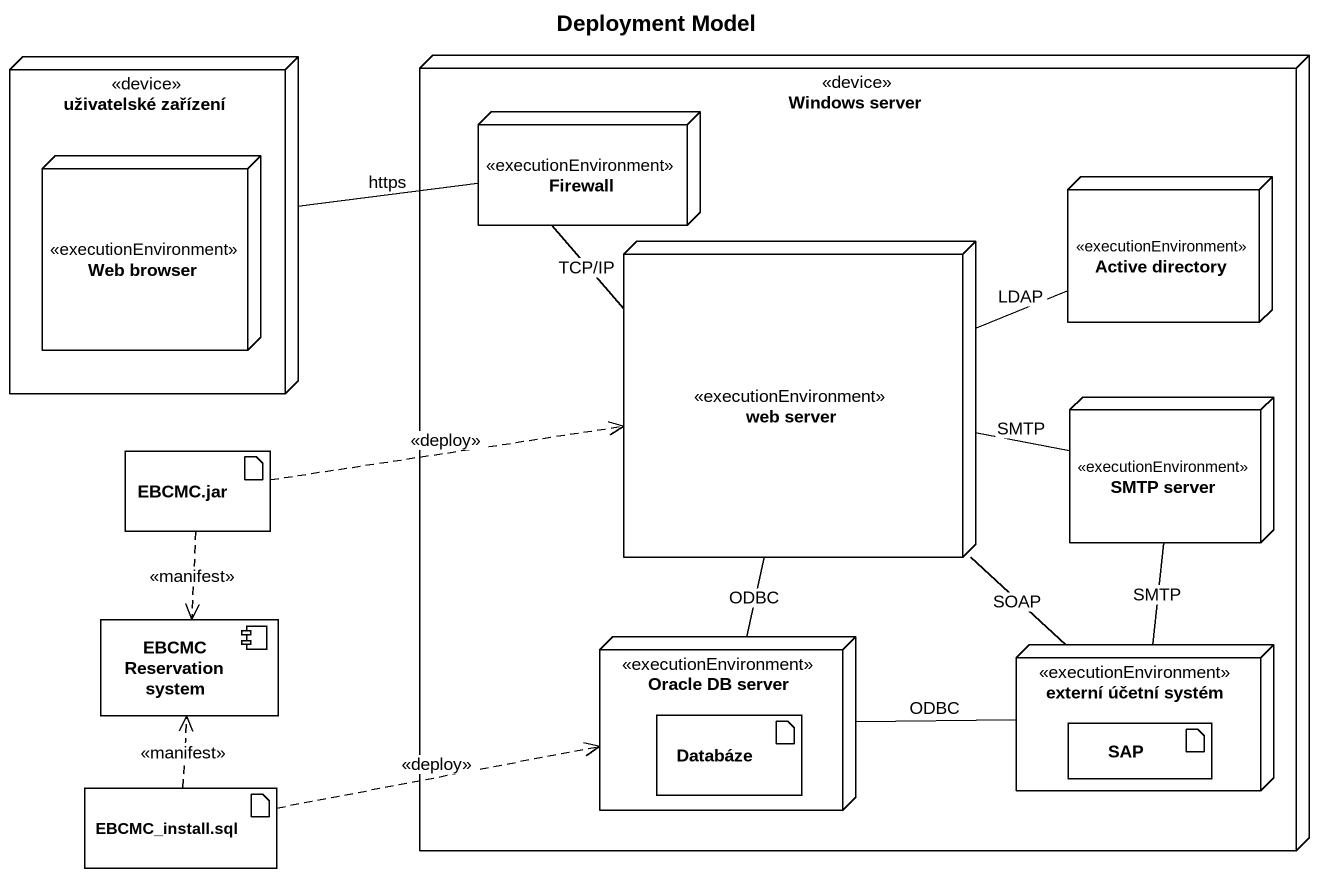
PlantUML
@startuml
title Deployment Model
node "uživatelské zařízení" as uživatelské_zařízení <<device>> {
  node "Web browser" as Web_browser <<executionEnvironment>>
}
node "Windows server" as Windows_server <<device>> {
  node Firewall <<executionEnvironment>>
  node "Active directory" as Active_directory <<executionEnvironment>>
  node "web server" as web_server <<executionEnvironment>>
  node "SMTP server" as SMTP_server <<executionEnvironment>>
  node "Oracle DB server" as Oracle_DB_server <<executionEnvironment>> {
    artifact Databáze
  }
  node "externí účetní systém" as externí_účetní_systém <<executionEnvironment>> {
    artifact SAP
  }
}
artifact "EBCMC.jar" as EBCMC_jar
component "EBCMC Reservation system" as EBCMC_Reservation_system
artifact "EBCMC_install.sql" as EBCMC_install_sql
uživatelské_zařízení -right- Firewall : https
Firewall -- web_server : TCP/IP
web_server -right- Active_directory : LDAP
web_server -right- SMTP_server : SMTP
web_server -- Oracle_DB_server : ODBC
web_server -- externí_účetní_systém : SOAP
EBCMC_jar .right.> web_server : <<deploy>>
EBCMC_jar ..> EBCMC_Reservation_system : <<manifest>>
externí_účetní_systém -up- SMTP_server : SMTP
externí_účetní_systém -left- Oracle_DB_server : ODBC
EBCMC_install_sql .up.> EBCMC_Reservation_system : <<manifest>>
EBCMC_install_sql .right.> Oracle_DB_server : <<deploy>>
@enduml
